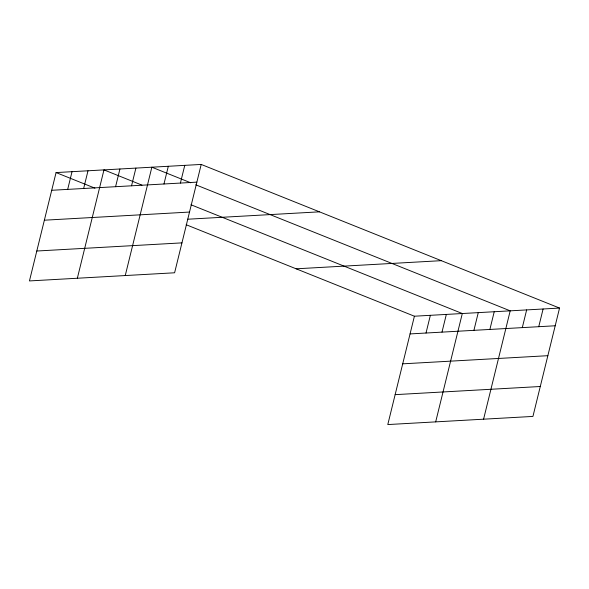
<?xml version="1.0" encoding="UTF-8"?>
<svg xmlns="http://www.w3.org/2000/svg" width="589" height="589" viewBox="0 0 589 589"><rect width="100%" height="100%" fill="white"/><g stroke="black" fill="none" stroke-linecap="round" stroke-linejoin="round"><path stroke-width="0.88" d="M201.21 164.434L56.065 172.577L29.45 280.931L174.602 272.788L201.21 164.434L559.55 308.069L532.935 416.423L387.79 424.566L414.406 316.212L559.55 308.069M67.683 189.393L72.035 171.679M83.645 188.495L87.997 170.788M77.35 278.244L103.966 169.89L141.971 185.123M115.584 186.706L119.928 168.991M131.546 185.807L135.897 168.101M125.251 275.556L151.859 167.202L190.718 182.774M163.963 183.989L168.314 166.282M180.411 183.069L184.762 165.354M426.016 333.021L430.368 315.314M441.986 332.13L446.337 314.416M435.683 421.879L462.299 313.525L190.961 204.758M473.917 330.333L478.268 312.626M489.886 329.442L494.23 311.728M483.584 419.191L510.199 310.837L195.784 184.806M522.303 327.624L526.647 309.91M538.751 326.696L543.102 308.989M51.714 190.284L196.866 182.141M44.366 220.198L189.518 212.055M187.619 219.226L319.466 211.834M36.798 251.017L181.942 242.874M296.149 268.812L441.301 260.669M410.054 333.919L555.199 325.776M402.707 363.833L547.851 355.69M395.138 394.652L540.282 386.509M56.065 172.577L94.917 188.149M186.161 224.726L414.406 316.212"/></g></svg>
